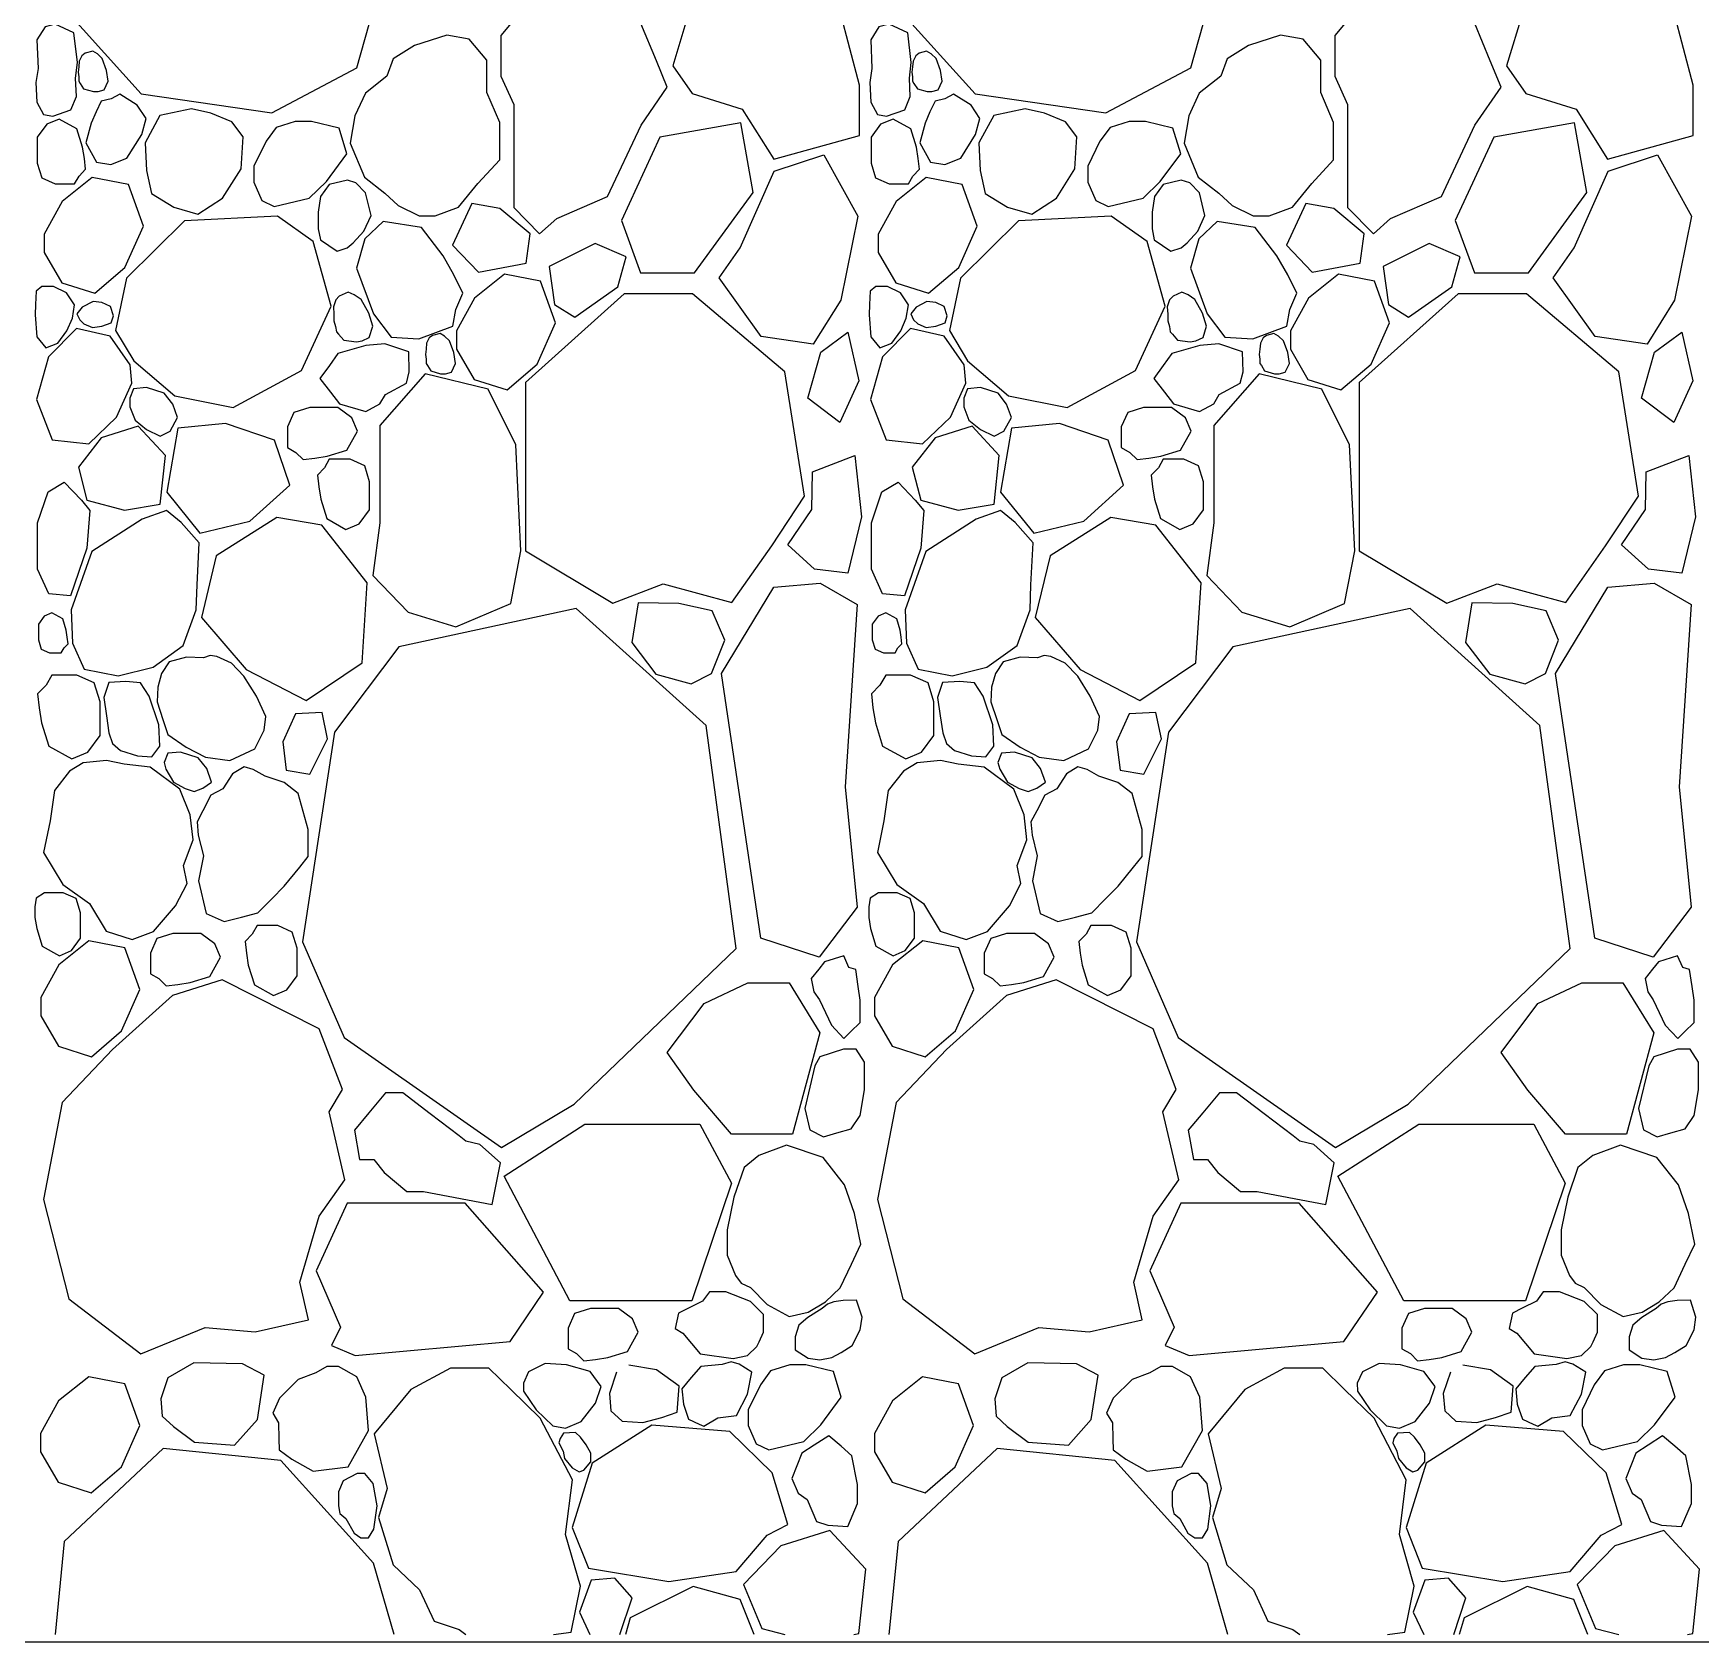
# Model space of a CAD drawing. Header units: millimetres. Extents: x 10227 to 13232, y 2 to 9351.
# Drawn here: x 11743.4 to 11919.8, y 2.4 to 172.6 of the extents above; entities that cross this region are included whole.
import ezdxf

# ---------------------------------------------------------------- set-up
doc = ezdxf.new("R2010")
doc.units = ezdxf.units.MM
doc.layers.add('A-FURN', color=9, linetype='Continuous')
doc.layers.add('RETINO', color=20, linetype='Continuous')

msp = doc.modelspace()

# ---------------------------------------------------------------- linework, layer by layer
at = {"layer": 'A-FURN', "ltscale": 0.1}
msp.add_line((11408.18, 2.43), (12008.18, 2.43), dxfattribs=at)
at = {"layer": 'RETINO'}
for points in [[(11779.4, 194.13), (11769.59, 205), (11757.14, 206.27), (11746.68, 196.43), (11744.78, 177.38), (11754.82, 166.25), (11768.64, 164.24), (11777.63, 168.98), (11782.09, 184.77), (11779.4, 194.13)], [(11867.62, 194.13), (11857.82, 205), (11845.37, 206.27), (11834.91, 196.43), (11833, 177.38), (11843.04, 166.25), (11856.87, 164.24), (11865.86, 168.98), (11870.32, 184.77), (11867.62, 194.13)], [(11798.79, 153.06), (11804.16, 155.38), (11807.7, 162.94), (11810.48, 166.95), (11809.33, 169.75), (11807.69, 173.7), (11803.62, 176.76), (11798.79, 177.92), (11795.93, 176.08), (11792.87, 172.4), (11792.87, 168.11), (11794.23, 165.12), (11794.23, 162.12), (11794.23, 157.15), (11794.23, 154.22), (11796.95, 151.43), (11798.79, 153.06)], [(11818.41, 164.63), (11821.75, 159.31), (11830.8, 161.83), (11830.8, 167.15), (11828.76, 174.93), (11823.52, 178), (11817.18, 178), (11812.76, 174.86), (11811.05, 169.2), (11813.1, 166.27), (11818.41, 164.63)], [(11887.01, 153.06), (11892.39, 155.38), (11895.92, 162.94), (11898.71, 166.95), (11897.55, 169.75), (11895.92, 173.7), (11891.84, 176.76), (11887.01, 177.92), (11884.16, 176.08), (11881.1, 172.4), (11881.1, 168.11), (11882.46, 165.12), (11882.46, 162.12), (11882.46, 157.15), (11882.46, 154.22), (11885.18, 151.43), (11887.01, 153.06)], [(11906.63, 164.63), (11909.97, 159.31), (11919.03, 161.83), (11919.03, 167.15), (11916.99, 174.93), (11911.74, 178), (11905.41, 178), (11900.98, 174.86), (11899.28, 169.2), (11901.32, 166.27), (11906.63, 164.63)], [(11743.67, 167.43), (11743.79, 165.35), (11744.49, 164.05), (11745.45, 163.86), (11747.37, 164.56), (11747.96, 165.96), (11747.87, 167.89), (11748.06, 169.54), (11747.7, 172.7), (11745.72, 173.6), (11744.64, 173.32), (11743.78, 171.95), (11743.9, 168.91), (11743.67, 167.43)], [(11831.9, 167.43), (11832.02, 165.35), (11832.71, 164.05), (11833.68, 163.86), (11835.6, 164.56), (11836.19, 165.96), (11836.1, 167.89), (11836.28, 169.54), (11835.92, 172.7), (11833.94, 173.6), (11832.87, 173.32), (11832.01, 171.95), (11832.12, 168.91), (11831.9, 167.43)], [(11778.43, 157.41), (11780.6, 155.71), (11782.01, 154.42), (11784.23, 153.33), (11785.92, 153.33), (11788.38, 154.26), (11790.43, 156.75), (11792.76, 159.27), (11792.76, 163.22), (11791.4, 166.39), (11791.4, 169.82), (11789.53, 172.02), (11787.14, 172.45), (11783.74, 171.35), (11781.47, 169.96), (11780.82, 168.12), (11778.54, 166.32), (11777.43, 163.91), (11776.94, 161.01), (11778.43, 157.41)], [(11866.66, 157.41), (11868.83, 155.71), (11870.24, 154.42), (11872.46, 153.33), (11874.15, 153.33), (11876.61, 154.26), (11878.66, 156.75), (11880.98, 159.27), (11880.98, 163.22), (11879.62, 166.39), (11879.62, 169.82), (11877.76, 172.02), (11875.37, 172.45), (11871.97, 171.35), (11869.7, 169.96), (11869.05, 168.12), (11866.76, 166.32), (11865.66, 163.91), (11865.17, 161.01), (11866.66, 157.41)], [(11748.71, 166.77), (11749.76, 166.48), (11750.25, 166.48), (11750.89, 166.65), (11751.33, 167.57), (11751.16, 168.72), (11750.69, 169.97), (11750.18, 170.46), (11749.69, 170.74), (11748.89, 170.53), (11748.55, 170.26), (11748.27, 169.7), (11748.2, 169.08), (11748.13, 168.52), (11748.2, 168.03), (11748.2, 167.57), (11748.36, 167.34), (11748.71, 166.77)], [(11836.94, 166.77), (11837.98, 166.48), (11838.48, 166.48), (11839.12, 166.65), (11839.56, 167.57), (11839.39, 168.72), (11838.92, 169.97), (11838.4, 170.46), (11837.92, 170.74), (11837.12, 170.53), (11836.78, 170.26), (11836.5, 169.7), (11836.43, 169.08), (11836.36, 168.52), (11836.43, 168.03), (11836.43, 167.57), (11836.58, 167.34), (11836.94, 166.77)], [(11749.53, 163.13), (11748.96, 161.04), (11750.09, 159), (11751.6, 158.76), (11753.31, 159.43), (11754.88, 161.94), (11755.34, 163.64), (11754.39, 165.04), (11752.54, 166.21), (11751.63, 165.72), (11750.58, 165.46), (11750.04, 164.35), (11749.53, 163.13)], [(11837.76, 163.13), (11837.19, 161.04), (11838.32, 159), (11839.83, 158.76), (11841.53, 159.43), (11843.1, 161.94), (11843.56, 163.64), (11842.62, 165.04), (11840.76, 166.21), (11839.86, 165.72), (11838.81, 165.46), (11838.27, 164.35), (11837.76, 163.13)], [(11763.41, 155.2), (11765.38, 158.29), (11765.59, 161.69), (11764.39, 163.28), (11762.17, 164.18), (11760.13, 164.66), (11756.8, 163.96), (11755.22, 161.05), (11755.37, 158.14), (11755.89, 155.69), (11758.26, 154.23), (11760.82, 153.49), (11763.41, 155.2)], [(11851.64, 155.2), (11853.61, 158.29), (11853.82, 161.69), (11852.61, 163.28), (11850.4, 164.18), (11848.36, 164.66), (11845.02, 163.96), (11843.45, 161.05), (11843.59, 158.14), (11844.11, 155.69), (11846.49, 154.23), (11849.04, 153.49), (11851.64, 155.2)], [(11748.61, 160.6), (11748.02, 162.53), (11746.13, 163.57), (11744.83, 163.02), (11743.82, 161.64), (11743.82, 158.9), (11744.3, 157.34), (11745.73, 156.7), (11747.76, 156.7), (11748.24, 157.53), (11748.93, 158.25), (11748.81, 159.39), (11748.61, 160.6)], [(11768.9, 154.33), (11772.6, 155.21), (11774.41, 156.97), (11776.58, 159.89), (11775.75, 162.62), (11772.83, 163.32), (11771.12, 163.32), (11769.1, 162.67), (11768.03, 161.22), (11766.74, 158.57), (11766.74, 156.89), (11767.58, 154.96), (11768.9, 154.33)], [(11807.65, 147.28), (11813.37, 147.28), (11819.55, 155.81), (11818.25, 163.17), (11809.7, 161.66), (11805.62, 152.84)], [(11836.84, 160.6), (11836.25, 162.53), (11834.36, 163.57), (11833.05, 163.02), (11832.04, 161.64), (11832.04, 158.9), (11832.52, 157.34), (11833.95, 156.7), (11835.99, 156.7), (11836.46, 157.53), (11837.16, 158.25), (11837.03, 159.39), (11836.84, 160.6)], [(11857.13, 154.33), (11860.83, 155.21), (11862.63, 156.97), (11864.81, 159.89), (11863.98, 162.62), (11861.06, 163.32), (11859.35, 163.32), (11857.32, 162.67), (11856.25, 161.22), (11854.97, 158.57), (11854.97, 156.89), (11855.81, 154.96), (11857.13, 154.33)], [(11895.87, 147.28), (11901.59, 147.28), (11907.77, 155.81), (11906.47, 163.17), (11897.93, 161.66), (11893.85, 152.84)], [(11820.41, 140.57), (11815.98, 146.75), (11818.2, 149.93), (11821.8, 158.05), (11827.03, 159.79), (11830.64, 153.29), (11828.83, 144.39)], [(11908.64, 140.57), (11904.2, 146.75), (11906.42, 149.93), (11910.03, 158.05), (11915.26, 159.79), (11918.86, 153.29), (11917.06, 144.39)], [(11746.42, 146.23), (11749.91, 145.13), (11753.1, 147.87), (11755.05, 152.23), (11753.46, 156.64), (11749.64, 157.38), (11746.47, 154.83), (11744.56, 151.39), (11744.56, 149.44), (11746.42, 146.23)], [(11779.13, 153.38), (11778.55, 155.76), (11777.53, 156.82), (11776.63, 157.1), (11774.72, 156.64), (11773.79, 155.39), (11773.55, 153.7), (11773.55, 151.96), (11773.77, 150.8), (11775.54, 149.58), (11776.62, 149.95), (11777.25, 150.48), (11778.37, 151.71), (11779.13, 153.38)], [(11834.65, 146.23), (11838.13, 145.13), (11841.33, 147.87), (11843.27, 152.23), (11841.68, 156.64), (11837.87, 157.38), (11834.69, 154.83), (11832.78, 151.39), (11832.78, 149.44), (11834.65, 146.23)], [(11867.36, 153.38), (11866.77, 155.76), (11865.76, 156.82), (11864.86, 157.1), (11862.95, 156.64), (11862.01, 155.39), (11861.78, 153.7), (11861.77, 151.96), (11861.99, 150.8), (11863.77, 149.58), (11864.84, 149.95), (11865.48, 150.48), (11866.6, 151.71), (11867.36, 153.38)], [(11789.8, 154.63), (11787.77, 150.23), (11790.5, 147.38), (11795.55, 148.33), (11795.97, 151.42), (11792.77, 154.1), (11789.8, 154.63)], [(11878.03, 154.63), (11876, 150.23), (11878.72, 147.38), (11883.78, 148.33), (11884.2, 151.42), (11881, 154.1), (11878.03, 154.63)], [(11773.01, 150.62), (11769.22, 153.31), (11759.41, 152.81), (11753.27, 146.74), (11752.09, 141.2), (11754.02, 137.97), (11758.36, 134.27), (11764.54, 133.03), (11771.79, 136.95), (11774.93, 143.76), (11773.01, 150.62)], [(11786.76, 149.09), (11784.46, 152.11), (11780.43, 152.73), (11778.48, 150.89), (11777.59, 147.8), (11779.38, 142.95), (11781.26, 140.5), (11784.2, 140.31), (11787.8, 141.64), (11788.1, 143.41), (11788.86, 145.14), (11787.89, 147.08), (11786.76, 149.09)], [(11805.62, 152.84), (11807.65, 147.28)], [(11861.24, 150.62), (11857.45, 153.31), (11847.64, 152.81), (11841.5, 146.74), (11840.32, 141.2), (11842.25, 137.97), (11846.59, 134.27), (11852.77, 133.03), (11860.02, 136.95), (11863.15, 143.76), (11861.24, 150.62)], [(11874.98, 149.09), (11872.69, 152.11), (11868.66, 152.73), (11866.71, 150.89), (11865.82, 147.8), (11867.61, 142.95), (11869.48, 140.5), (11872.43, 140.31), (11876.03, 141.64), (11876.33, 143.41), (11877.09, 145.14), (11876.12, 147.08), (11874.98, 149.09)], [(11893.85, 152.84), (11895.87, 147.28)], [(11798.54, 143.93), (11800.69, 142.61), (11805.26, 145.83), (11806.14, 148.99), (11802.85, 150.41), (11797.99, 147.96), (11798.54, 143.93)], [(11886.77, 143.93), (11888.91, 142.61), (11893.48, 145.83), (11894.37, 148.99), (11891.08, 150.41), (11886.21, 147.96), (11886.77, 143.93)], [(11790.04, 136), (11793.52, 134.9), (11796.72, 137.64), (11798.66, 142), (11797.07, 146.41), (11793.26, 147.15), (11790.08, 144.6), (11788.17, 141.16), (11788.17, 139.21), (11790.04, 136)], [(11878.26, 136), (11881.75, 134.9), (11884.94, 137.64), (11886.89, 142), (11885.3, 146.41), (11881.48, 147.15), (11878.31, 144.6), (11876.4, 141.16), (11876.4, 139.21), (11878.26, 136)], [(11743.79, 140.51), (11744.72, 139.36), (11746, 139.86), (11746.95, 141.16), (11747.54, 142.5), (11747.77, 143.9), (11746.91, 145.17), (11745.55, 145.84), (11744.3, 145.84), (11743.72, 145.35), (11743.63, 143.96), (11743.59, 142.85), (11743.79, 140.51)], [(11776.24, 140.18), (11777.58, 140.01), (11778.19, 140.1), (11778.94, 140.44), (11779.31, 141.65), (11778.89, 143.02), (11778.08, 144.48), (11777.36, 144.98), (11776.71, 145.24), (11775.77, 144.82), (11775.4, 144.43), (11775.16, 143.69), (11775.19, 142.92), (11775.21, 142.22), (11775.38, 141.63), (11775.47, 141.06), (11775.7, 140.82), (11776.24, 140.18)], [(11817.31, 112.39), (11821.54, 118.42), (11825.01, 123.65), (11822.91, 136.82), (11813.16, 145.06), (11805.92, 145.06), (11795.46, 135.69), (11795.46, 117.86), (11804.71, 112.32), (11810.04, 114.39), (11817.31, 112.39)], [(11832.01, 140.51), (11832.95, 139.36), (11834.23, 139.86), (11835.18, 141.16), (11835.76, 142.5), (11836, 143.9), (11835.14, 145.17), (11833.78, 145.84), (11832.53, 145.84), (11831.94, 145.35), (11831.86, 143.96), (11831.82, 142.85), (11832.01, 140.51)], [(11864.47, 140.18), (11865.8, 140.01), (11866.41, 140.1), (11867.16, 140.44), (11867.54, 141.65), (11867.11, 143.02), (11866.31, 144.48), (11865.58, 144.98), (11864.93, 145.24), (11863.99, 144.82), (11863.63, 144.43), (11863.38, 143.69), (11863.42, 142.92), (11863.43, 142.22), (11863.61, 141.63), (11863.7, 141.06), (11863.93, 140.82), (11864.47, 140.18)], [(11905.53, 112.39), (11909.76, 118.42), (11913.24, 123.65), (11911.14, 136.82), (11901.39, 145.06), (11894.15, 145.06), (11883.68, 135.69), (11883.68, 117.86), (11892.94, 112.32), (11898.27, 114.39), (11905.53, 112.39)], [(11749.65, 141.52), (11750.66, 141.65), (11751.64, 142), (11751.87, 142.73), (11751.56, 143.75), (11750.66, 144.16), (11749.72, 144.27), (11748.58, 143.67), (11748.02, 142.97), (11748.31, 142.33), (11748.75, 141.91), (11749.65, 141.52)], [(11828.83, 144.39), (11825.92, 139.75)], [(11837.87, 141.52), (11838.89, 141.65), (11839.87, 142), (11840.1, 142.73), (11839.78, 143.75), (11838.89, 144.16), (11837.94, 144.27), (11836.81, 143.67), (11836.24, 142.97), (11836.54, 142.33), (11836.97, 141.91), (11837.87, 141.52)], [(11917.06, 144.39), (11914.14, 139.75)], [(11751.54, 140.59), (11747.97, 141.4), (11745.02, 138.4), (11743.75, 133.89), (11745.4, 129.63), (11749.26, 129.21), (11752.21, 132.01), (11753.83, 135.61), (11753.66, 137.55), (11751.54, 140.59)], [(11839.76, 140.59), (11836.2, 141.4), (11833.24, 138.4), (11831.97, 133.89), (11833.62, 129.63), (11837.48, 129.21), (11840.44, 132.01), (11842.05, 135.61), (11841.89, 137.55), (11839.76, 140.59)], [(11783.12, 138.95), (11780.59, 139.78), (11778.6, 139.61), (11775.62, 138.75), (11774.73, 137.5), (11773.73, 136.12), (11774.86, 134.67), (11775.81, 133.45), (11778.57, 132.63), (11780.06, 133.44), (11780.66, 134.42), (11782.87, 135.61), (11783.17, 136.83), (11783.12, 138.95)], [(11785.46, 136.91), (11786.5, 136.61), (11787, 136.61), (11787.63, 136.79), (11788.07, 137.71), (11787.9, 138.86), (11787.44, 140.11), (11786.92, 140.59), (11786.43, 140.88), (11785.63, 140.66), (11785.3, 140.4), (11785.01, 139.84), (11784.95, 139.22), (11784.88, 138.66), (11784.95, 138.16), (11784.95, 137.71), (11785.1, 137.48), (11785.46, 136.91)], [(11825.92, 139.75), (11820.41, 140.57)], [(11828.73, 131.44), (11825.34, 134.03), (11826.71, 138.9), (11829.59, 141.03), (11830.75, 135.85), (11828.73, 131.44)], [(11871.34, 138.95), (11868.82, 139.78), (11866.83, 139.61), (11863.85, 138.75), (11862.96, 137.5), (11861.96, 136.12), (11863.08, 134.67), (11864.03, 133.45), (11866.8, 132.63), (11868.29, 133.44), (11868.88, 134.42), (11871.09, 135.61), (11871.4, 136.83), (11871.34, 138.95)], [(11873.68, 136.91), (11874.72, 136.61), (11875.22, 136.61), (11875.86, 136.79), (11876.3, 137.71), (11876.13, 138.86), (11875.66, 140.11), (11875.15, 140.59), (11874.66, 140.88), (11873.86, 140.66), (11873.52, 140.4), (11873.24, 139.84), (11873.17, 139.22), (11873.1, 138.66), (11873.17, 138.16), (11873.17, 137.71), (11873.33, 137.48), (11873.68, 136.91)], [(11914.14, 139.75), (11908.64, 140.57)], [(11916.96, 131.44), (11913.57, 134.03), (11914.94, 138.9), (11917.82, 141.03), (11918.98, 135.85), (11916.96, 131.44)], [(11788.12, 109.84), (11793.91, 112.31), (11794.99, 117.87), (11794.45, 129.1), (11791.52, 134.97), (11784.87, 136.6), (11780.06, 131.13), (11780.06, 120.85), (11779.34, 115.27), (11783.06, 111.39), (11788.12, 109.84)], [(11876.34, 109.84), (11882.14, 112.31), (11883.21, 117.87), (11882.67, 129.1), (11879.74, 134.97), (11873.1, 136.6), (11868.29, 131.13), (11868.29, 120.85), (11867.56, 115.27), (11871.28, 111.39), (11876.34, 109.84)], [(11754.16, 131.69), (11755.39, 130.71), (11756.83, 130.02), (11757.87, 130.53), (11758.66, 131.97), (11758.15, 133.4), (11757.26, 134.55), (11755.38, 135.15), (11754.01, 135.03), (11753.63, 134.03), (11753.63, 133.1), (11754.16, 131.69)], [(11842.38, 131.69), (11843.61, 130.71), (11845.05, 130.02), (11846.1, 130.53), (11846.88, 131.97), (11846.38, 133.4), (11845.48, 134.55), (11843.61, 135.15), (11842.24, 135.03), (11841.86, 134.03), (11841.86, 133.1), (11842.38, 131.69)], [(11774.48, 127.88), (11776.56, 128.52), (11777.69, 130.55), (11777.09, 131.96), (11775.61, 133.05), (11772.65, 133.05), (11770.97, 132.53), (11770.28, 130.99), (11770.28, 128.8), (11771.17, 128.29), (11771.95, 127.54), (11773.18, 127.67), (11774.48, 127.88)], [(11862.71, 127.88), (11864.79, 128.52), (11865.91, 130.55), (11865.31, 131.96), (11863.84, 133.05), (11860.88, 133.05), (11859.19, 132.53), (11858.51, 130.99), (11858.51, 128.8), (11859.4, 128.29), (11860.18, 127.54), (11861.41, 127.67), (11862.71, 127.88)], [(11753.04, 122.17), (11756.83, 122.81), (11757.37, 127.96), (11754.51, 131.06), (11750.59, 129.84), (11748.17, 126.74), (11749.06, 123.23), (11753.04, 122.17)], [(11763.75, 131.35), (11758.68, 130.84), (11757.52, 124.09), (11761.02, 119.73), (11766.32, 121.01), (11770.53, 124.84), (11768.92, 129.6), (11763.75, 131.35)], [(11841.27, 122.17), (11845.06, 122.81), (11845.6, 127.96), (11842.74, 131.06), (11838.81, 129.84), (11836.39, 126.74), (11837.29, 123.23), (11841.27, 122.17)], [(11851.98, 131.35), (11846.91, 130.84), (11845.75, 124.09), (11849.25, 119.73), (11854.54, 121.01), (11858.76, 124.84), (11857.14, 129.6), (11851.98, 131.35)], [(11773.81, 123.35), (11774.44, 121.28), (11776.48, 120.15), (11777.88, 120.75), (11778.97, 122.23), (11778.97, 125.18), (11778.46, 126.87), (11776.91, 127.56), (11774.72, 127.56), (11774.21, 126.66), (11773.46, 125.89), (11773.6, 124.66), (11773.81, 123.35)], [(11825.76, 122.24), (11825.83, 126.25), (11830.33, 127.98), (11831.02, 121.48), (11829.59, 115.51)], [(11862.03, 123.35), (11862.67, 121.28), (11864.7, 120.15), (11866.11, 120.75), (11867.2, 122.23), (11867.2, 125.18), (11866.68, 126.87), (11865.14, 127.56), (11862.95, 127.56), (11862.44, 126.66), (11861.69, 125.89), (11861.82, 124.66), (11862.03, 123.35)], [(11913.99, 122.24), (11914.06, 126.25), (11918.56, 127.98), (11919.25, 121.48), (11917.81, 115.51)], [(11749.07, 118.16), (11747.35, 113.11), (11745.03, 113.32), (11743.86, 115.94), (11743.85, 120.83), (11744.96, 124.13), (11746.68, 125.15), (11748.49, 123.22), (11749.39, 122.13), (11749.07, 118.16)], [(11837.3, 118.16), (11835.57, 113.11), (11833.25, 113.32), (11832.09, 115.94), (11832.08, 120.83), (11833.19, 124.13), (11834.91, 125.15), (11836.71, 123.22), (11837.61, 122.13), (11837.3, 118.16)], [(11760.72, 114.29), (11760.95, 118.73), (11759.06, 120.87), (11757.49, 122.13), (11754.92, 121.23), (11749.59, 117.82), (11747.42, 111.62), (11747.55, 108.1), (11748.79, 105.35), (11752.38, 104.64), (11756.07, 105.57), (11759.27, 107.87), (11760.64, 111.63), (11760.72, 114.29)], [(11826.07, 115.93), (11823.23, 118.51), (11825.76, 122.24)], [(11848.94, 114.29), (11849.18, 118.73), (11847.29, 120.87), (11845.72, 122.13), (11843.15, 121.23), (11837.82, 117.82), (11835.65, 111.62), (11835.78, 108.1), (11837.02, 105.35), (11840.61, 104.64), (11844.3, 105.57), (11847.5, 107.87), (11848.86, 111.63), (11848.94, 114.29)], [(11914.3, 115.93), (11911.45, 118.51), (11913.99, 122.24)], [(11769.17, 121.39), (11762.76, 117.36), (11761.18, 110.81)], [(11778.73, 114.49), (11773.92, 120.59), (11769.17, 121.39)], [(11857.4, 121.39), (11850.99, 117.36), (11849.41, 110.81)], [(11866.95, 114.49), (11862.15, 120.59), (11857.4, 121.39)], [(11829.59, 115.51), (11826.07, 115.93)], [(11917.81, 115.51), (11914.3, 115.93)], [(11761.18, 110.81), (11765.93, 105.32), (11772.26, 102.02), (11778.18, 106.02), (11778.73, 114.49)], [(11826.55, 74.86), (11820.39, 76.89), (11816.23, 104.91), (11821.75, 114.02), (11826.65, 114.46), (11830.58, 112.18), (11829.3, 92.91)], [(11849.41, 110.81), (11854.16, 105.32), (11860.49, 102.02), (11866.41, 106.02), (11866.95, 114.49)], [(11914.78, 74.86), (11908.62, 76.89), (11904.46, 104.91), (11909.98, 114.02), (11914.88, 114.46), (11918.81, 112.18), (11917.53, 92.91)], [(11746.88, 109.49), (11746.52, 110.67), (11745.36, 111.31), (11744.56, 110.97), (11743.94, 110.13), (11743.94, 108.44), (11744.24, 107.48), (11745.11, 107.09), (11746.36, 107.09), (11746.65, 107.6), (11747.08, 108.04), (11747, 108.74), (11746.88, 109.49)], [(11776.29, 66.37), (11792.95, 54.72), (11800.62, 59.3), (11817.78, 75.79), (11814.58, 99.39), (11800.85, 111.76), (11782.07, 107.73), (11775.28, 98.68), (11771.88, 76.48), (11776.29, 66.37)], [(11815.24, 111.51), (11811.7, 112.31), (11807.38, 112.37), (11806.71, 108.19), (11809.28, 104.82)], [(11815.17, 104.88), (11816.55, 108.41), (11815.24, 111.51)], [(11835.11, 109.49), (11834.75, 110.67), (11833.59, 111.31), (11832.79, 110.97), (11832.17, 110.13), (11832.17, 108.44), (11832.46, 107.48), (11833.34, 107.09), (11834.59, 107.09), (11834.88, 107.6), (11835.31, 108.04), (11835.23, 108.74), (11835.11, 109.49)], [(11864.52, 66.37), (11881.18, 54.72), (11888.85, 59.3), (11906.01, 75.79), (11902.81, 99.39), (11889.07, 111.76), (11870.3, 107.73), (11863.51, 98.68), (11860.11, 76.48), (11864.52, 66.37)], [(11903.47, 111.51), (11899.93, 112.31), (11895.61, 112.37), (11894.94, 108.19), (11897.51, 104.82)], [(11903.4, 104.88), (11904.78, 108.41), (11903.47, 111.51)], [(11761.41, 106.55), (11759.6, 106.62), (11757.78, 106.12), (11756.97, 104.9), (11756.56, 103.45), (11756.49, 101.9), (11757.11, 100.03), (11757.63, 98.45), (11759.58, 97.11), (11761.61, 96.05), (11764.21, 95.68), (11766.83, 96.92), (11767.81, 98.91), (11767.99, 100.35), (11767, 102.5), (11765.68, 104.62), (11764.36, 106), (11762.83, 106.68), (11762.12, 106.81), (11761.41, 106.55)], [(11849.63, 106.55), (11847.82, 106.62), (11846, 106.12), (11845.2, 104.9), (11844.78, 103.45), (11844.71, 101.9), (11845.34, 100.03), (11845.86, 98.45), (11847.81, 97.11), (11849.84, 96.05), (11852.44, 95.68), (11855.06, 96.92), (11856.04, 98.91), (11856.22, 100.35), (11855.22, 102.5), (11853.9, 104.62), (11852.58, 106), (11851.05, 106.68), (11850.35, 106.81), (11849.63, 106.55)], [(11744.27, 99.69), (11745.03, 97.2), (11747.47, 95.85), (11749.16, 96.57), (11750.47, 98.34), (11750.47, 101.89), (11749.85, 103.91), (11748, 104.73), (11745.36, 104.73), (11744.75, 103.66), (11743.85, 102.73), (11744.01, 101.25), (11744.27, 99.69)], [(11809.28, 104.82), (11813.02, 103.8), (11815.17, 104.88)], [(11832.49, 99.69), (11833.25, 97.2), (11835.7, 95.85), (11837.39, 96.57), (11838.69, 98.34), (11838.69, 101.89), (11838.07, 103.91), (11836.22, 104.73), (11833.59, 104.73), (11832.98, 103.66), (11832.08, 102.73), (11832.24, 101.25), (11832.49, 99.69)], [(11897.51, 104.82), (11901.25, 103.8), (11903.4, 104.88)], [(11752.63, 96.74), (11754.44, 96.19), (11755.95, 96.08), (11756.79, 97.19), (11756.69, 99.45), (11755.66, 102.49), (11754.75, 103.91), (11753.19, 104.04), (11751.38, 103.95), (11750.85, 102.37), (11751.13, 100.43), (11751.4, 98.63), (11751.79, 97.49), (11752.63, 96.74)], [(11840.86, 96.74), (11842.66, 96.19), (11844.17, 96.08), (11845.02, 97.19), (11844.91, 99.45), (11843.89, 102.49), (11842.98, 103.91), (11841.42, 104.04), (11839.61, 103.95), (11839.07, 102.37), (11839.36, 100.43), (11839.62, 98.63), (11840.02, 97.49), (11840.86, 96.74)], [(11770.17, 94.65), (11772.67, 94.25), (11774.52, 97.97), (11773.95, 100.78), (11771.13, 100.63), (11769.8, 97.65), (11770.17, 94.65)], [(11858.4, 94.65), (11860.89, 94.25), (11862.75, 97.97), (11862.17, 100.78), (11859.36, 100.63), (11858.02, 97.65), (11858.4, 94.65)], [(11755.76, 94.97), (11753.03, 95.3), (11751.15, 95.67), (11748.69, 95.45), (11747.24, 94.57), (11745.63, 92.51), (11745.17, 89.31), (11744.49, 85.95), (11746.54, 82.57), (11749.34, 80.57), (11751.12, 77.63), (11753.86, 76.73), (11756.12, 77.6), (11758.46, 80.3), (11759.68, 82.67), (11759.28, 84.58), (11760.3, 87.3), (11759.99, 89.94), (11758.9, 92.67), (11755.76, 94.97)], [(11758.24, 93.4), (11759.47, 92.72), (11760.43, 92.42), (11761.34, 92.75), (11762.26, 93.4), (11761.76, 94.83), (11760.86, 95.98), (11758.99, 96.58), (11757.62, 96.46), (11757.24, 95.46), (11757.43, 94.77), (11758.24, 93.4)], [(11843.99, 94.97), (11841.25, 95.3), (11839.38, 95.67), (11836.92, 95.45), (11835.47, 94.57), (11833.85, 92.51), (11833.39, 89.31), (11832.71, 85.95), (11834.76, 82.57), (11837.57, 80.57), (11839.35, 77.63), (11842.09, 76.73), (11844.35, 77.6), (11846.69, 80.3), (11847.9, 82.67), (11847.51, 84.58), (11848.53, 87.3), (11848.22, 89.94), (11847.13, 92.67), (11843.99, 94.97)], [(11846.47, 93.4), (11847.7, 92.72), (11848.66, 92.42), (11849.56, 92.75), (11850.49, 93.4), (11849.98, 94.83), (11849.09, 95.98), (11847.21, 96.58), (11845.84, 96.46), (11845.46, 95.46), (11845.66, 94.77), (11846.47, 93.4)], [(11760.89, 82.95), (11761.69, 79.49), (11763.59, 78.63), (11765.43, 79.11), (11767.17, 79.57), (11768.62, 81.05), (11769.95, 82.4), (11771.59, 84.41), (11772.48, 85.51), (11772.48, 88.38), (11771.42, 92.2), (11769.93, 93.35), (11767.92, 94.04), (11766.67, 94.73), (11765.7, 95.03), (11764.48, 94.27), (11763.45, 92.69), (11762.2, 92.01), (11761.34, 90.37), (11760.73, 89.2), (11760.85, 87.79), (11761.39, 85.6), (11760.89, 82.95)], [(11849.12, 82.95), (11849.92, 79.49), (11851.81, 78.63), (11853.66, 79.11), (11855.39, 79.57), (11856.84, 81.05), (11858.17, 82.4), (11859.81, 84.41), (11860.71, 85.51), (11860.71, 88.38), (11859.65, 92.2), (11858.15, 93.35), (11856.15, 94.04), (11854.89, 94.73), (11853.92, 95.03), (11852.7, 94.27), (11851.68, 92.69), (11850.43, 92.01), (11849.56, 90.37), (11848.95, 89.2), (11849.07, 87.79), (11849.62, 85.6), (11849.12, 82.95)], [(11829.3, 92.91), (11830.58, 80.15)], [(11917.53, 92.91), (11918.81, 80.15)], [(11743.76, 77.91), (11744.33, 76.04), (11746.17, 75.03), (11747.43, 75.57), (11748.41, 76.9), (11748.41, 79.56), (11747.95, 81.07), (11746.56, 81.69), (11744.59, 81.69), (11743.71, 81.13), (11743.56, 80.19), (11743.57, 79.08), (11743.76, 77.91)], [(11831.99, 77.91), (11832.56, 76.04), (11834.39, 75.03), (11835.66, 75.57), (11836.64, 76.9), (11836.64, 79.56), (11836.17, 81.07), (11834.79, 81.69), (11832.81, 81.69), (11831.94, 81.13), (11831.79, 80.19), (11831.8, 79.08), (11831.99, 77.91)], [(11830.58, 80.15), (11826.55, 74.86)], [(11918.81, 80.15), (11914.78, 74.86)], [(11766.15, 74.01), (11766.79, 71.93), (11768.82, 70.8), (11770.23, 71.4), (11771.32, 72.88), (11771.32, 75.84), (11770.8, 77.52), (11769.26, 78.21), (11767.07, 78.21), (11766.56, 77.32), (11765.81, 76.54), (11765.94, 75.31), (11766.15, 74.01)], [(11854.38, 74.01), (11855.01, 71.93), (11857.05, 70.8), (11858.46, 71.4), (11859.55, 72.88), (11859.55, 75.84), (11859.03, 77.52), (11857.49, 78.21), (11855.29, 78.21), (11854.78, 77.32), (11854.03, 76.54), (11854.17, 75.31), (11854.38, 74.01)], [(11746.05, 65.45), (11749.54, 64.34), (11752.73, 67.08), (11754.67, 71.45), (11753.08, 75.85), (11749.27, 76.59), (11746.09, 74.05), (11744.19, 70.6), (11744.19, 68.65), (11746.05, 65.45)], [(11759.99, 72.19), (11762.06, 72.83), (11763.19, 74.86), (11762.59, 76.27), (11761.11, 77.36), (11758.16, 77.36), (11756.47, 76.84), (11755.79, 75.3), (11755.79, 73.11), (11756.68, 72.6), (11757.45, 71.85), (11758.68, 71.98), (11759.99, 72.19)], [(11834.28, 65.45), (11837.76, 64.34), (11840.96, 67.08), (11842.9, 71.45), (11841.31, 75.85), (11837.5, 76.59), (11834.32, 74.05), (11832.41, 70.6), (11832.41, 68.65), (11834.28, 65.45)], [(11848.21, 72.19), (11850.29, 72.83), (11851.42, 74.86), (11850.82, 76.27), (11849.34, 77.36), (11846.38, 77.36), (11844.7, 76.84), (11844.01, 75.3), (11844.01, 73.11), (11844.9, 72.6), (11845.68, 71.85), (11846.91, 71.98), (11848.21, 72.19)], [(11826.58, 70.35), (11827.84, 67.68), (11829.15, 66.28), (11829.86, 66.97), (11830.9, 67.96), (11830.9, 70.33), (11830.69, 71.77), (11830.42, 73.57), (11829.7, 73.78), (11829.15, 75.02), (11827.11, 74.37), (11826.5, 73.61), (11825.71, 72.63), (11826, 71.19), (11826.58, 70.35)], [(11914.8, 70.35), (11916.07, 67.68), (11917.38, 66.28), (11918.09, 66.97), (11919.13, 67.96), (11919.13, 70.33), (11918.91, 71.77), (11918.64, 73.57), (11917.92, 73.78), (11917.37, 75.02), (11915.34, 74.37), (11914.73, 73.61), (11913.94, 72.63), (11914.23, 71.19), (11914.8, 70.35)], [(11766.89, 35.23), (11772.51, 36.48), (11771.61, 40.48), (11773.65, 47.45), (11776.36, 51.32), (11774.7, 58.51), (11776.1, 60.88), (11773.65, 67.29), (11763.39, 72.47), (11758.13, 70.8), (11751.79, 65.11), (11746.46, 59.49), (11744.49, 49.24), (11747.16, 38.71), (11754.78, 32.89), (11761.57, 35.67), (11766.89, 35.23)], [(11855.12, 35.23), (11860.73, 36.48), (11859.84, 40.48), (11861.87, 47.45), (11864.59, 51.32), (11862.92, 58.51), (11864.33, 60.88), (11861.87, 67.29), (11851.61, 72.47), (11846.35, 70.8), (11840.01, 65.11), (11834.68, 59.49), (11832.72, 49.24), (11835.39, 38.71), (11843.01, 32.89), (11849.8, 35.67), (11855.12, 35.23)], [(11813.28, 60.78), (11810.46, 64.78), (11814.37, 69.97), (11819, 72.15), (11823.36, 72.15), (11826.63, 66.87), (11823.72, 56.15), (11817.27, 56.15), (11813.28, 60.78)], [(11901.51, 60.78), (11898.69, 64.78), (11902.6, 69.97), (11907.23, 72.15), (11911.58, 72.15), (11914.85, 66.87), (11911.95, 56.15), (11905.5, 56.15), (11901.51, 60.78)], [(11825.55, 56.59), (11826.99, 55.87), (11828.43, 56.27), (11829.94, 56.69), (11830.9, 58.11), (11831.35, 60.82), (11831.35, 63.76), (11830.47, 65.13), (11829.13, 65.13), (11826.61, 64.31), (11826.09, 63.39), (11825.02, 58.85), (11825.55, 56.59)], [(11913.78, 56.59), (11915.22, 55.87), (11916.65, 56.27), (11918.17, 56.69), (11919.12, 58.11), (11919.57, 60.82), (11919.57, 63.76), (11918.7, 65.13), (11917.36, 65.13), (11914.84, 64.31), (11914.32, 63.39), (11913.24, 58.85), (11913.78, 56.59)], [(11780.52, 52.07), (11782.91, 50.09), (11784.67, 50.09), (11791.94, 48.69), (11792.82, 53.11), (11790.64, 55.03), (11789.16, 55.41), (11788.46, 55.97), (11785.4, 58.3), (11782.49, 60.53), (11780.67, 60.53), (11778.91, 58.41), (11777.38, 56.57), (11777.92, 53.47), (11779.43, 53.47), (11780.52, 52.07)], [(11868.74, 52.07), (11871.13, 50.09), (11872.9, 50.09), (11880.17, 48.69), (11881.05, 53.11), (11878.87, 55.03), (11877.39, 55.41), (11876.69, 55.97), (11873.62, 58.3), (11870.71, 60.53), (11868.9, 60.53), (11867.13, 58.41), (11865.6, 56.57), (11866.15, 53.47), (11867.65, 53.47), (11868.74, 52.07)], [(11793.21, 51.69), (11801.76, 57.2), (11813.93, 57.2), (11817.26, 50.97), (11813.06, 38.49), (11800.17, 38.49), (11793.21, 51.69)], [(11881.44, 51.69), (11889.99, 57.2), (11902.16, 57.2), (11905.49, 50.97), (11901.29, 38.49), (11888.39, 38.49), (11881.44, 51.69)], [(11819.27, 39.93), (11821.04, 38.1), (11823.37, 36.85), (11825.39, 37.31), (11827.21, 38.38), (11828.78, 39.88), (11829.96, 42.39), (11830.95, 44.5), (11830.28, 47.75), (11829.24, 50.79), (11826.96, 53.68), (11823.1, 54.97), (11820.17, 53.9), (11818.6, 52.61), (11817.53, 49.47), (11816.81, 46.03), (11816.81, 43.35), (11817.71, 41.17), (11818.3, 40.37), (11819.27, 39.93)], [(11907.5, 39.93), (11909.26, 38.1), (11911.6, 36.85), (11913.61, 37.31), (11915.43, 38.38), (11917, 39.88), (11918.19, 42.39), (11919.18, 44.5), (11918.51, 47.75), (11917.47, 50.79), (11915.19, 53.68), (11911.33, 54.97), (11908.4, 53.9), (11906.82, 52.61), (11905.75, 49.47), (11905.04, 46.03), (11905.04, 43.35), (11905.93, 41.17), (11906.53, 40.37), (11907.5, 39.93)], [(11775.89, 35.7), (11774.95, 33.76), (11777.47, 32.71), (11793.84, 34.19), (11797.38, 39.41), (11789.09, 48.83), (11776.61, 48.83), (11773.32, 41.68), (11775.89, 35.7)], [(11864.12, 35.7), (11863.17, 33.76), (11865.7, 32.71), (11882.07, 34.19), (11885.61, 39.41), (11877.32, 48.83), (11864.83, 48.83), (11861.55, 41.68), (11864.12, 35.7)], [(11812.14, 35.07), (11813.96, 32.91), (11817.44, 32.39), (11818.97, 32.72), (11819.96, 33.66), (11820.21, 34.17), (11820.67, 35.17), (11820.67, 37.04), (11819.27, 38.44), (11816.66, 39.44), (11814.93, 39.44), (11814.22, 38.45), (11812.71, 37.71), (11811.67, 37.21), (11811.32, 35.56), (11812.14, 35.07)], [(11900.36, 35.07), (11902.19, 32.91), (11905.67, 32.39), (11907.2, 32.72), (11908.19, 33.66), (11908.43, 34.17), (11908.9, 35.17), (11908.9, 37.04), (11907.49, 38.44), (11904.88, 39.44), (11903.16, 39.44), (11902.45, 38.45), (11900.93, 37.71), (11899.9, 37.21), (11899.55, 35.56), (11900.36, 35.07)], [(11804.18, 32.51), (11806.26, 33.15), (11807.38, 35.18), (11806.78, 36.59), (11805.31, 37.68), (11802.35, 37.68), (11800.66, 37.16), (11799.98, 35.62), (11799.98, 33.43), (11800.87, 32.92), (11801.65, 32.17), (11802.88, 32.3), (11804.18, 32.51)], [(11826.88, 37.68), (11825.36, 36.74), (11824.4, 35.94), (11824.01, 34.68), (11824.01, 33.33), (11825.38, 32.44), (11826.62, 32.27), (11827.88, 32.49), (11828.86, 33.02), (11830.04, 33.79), (11830.89, 35.45), (11831.08, 36.78), (11830.5, 38.57), (11829.09, 38.55), (11828.1, 38.39), (11827.42, 38.15), (11826.88, 37.68)], [(11892.41, 32.51), (11894.48, 33.15), (11895.61, 35.18), (11895.01, 36.59), (11893.53, 37.68), (11890.58, 37.68), (11888.89, 37.16), (11888.2, 35.62), (11888.2, 33.43), (11889.1, 32.92), (11889.87, 32.17), (11891.1, 32.3), (11892.41, 32.51)], [(11915.11, 37.68), (11913.58, 36.74), (11912.62, 35.94), (11912.23, 34.68), (11912.23, 33.33), (11913.6, 32.44), (11914.84, 32.27), (11916.1, 32.49), (11917.09, 33.02), (11918.27, 33.79), (11919.11, 35.45), (11919.3, 36.78), (11918.73, 38.57), (11917.31, 38.55), (11916.33, 38.39), (11915.64, 38.15), (11915.11, 37.68)], [(11760.39, 31.95), (11757.64, 30.37)], [(11767.11, 25.95), (11767.82, 30.65), (11765.55, 31.83), (11760.39, 31.95)], [(11796.6, 26.95), (11798.36, 25.27), (11799.71, 25.01), (11801.38, 25.72), (11802.88, 27.67), (11803.49, 29.44), (11802.31, 31.01), (11799.83, 31.74), (11797.56, 31.87), (11795.81, 31), (11795.25, 29.78), (11795.28, 28.93), (11796.6, 26.95)], [(11815.82, 26.11), (11817.79, 26.35), (11818.97, 28.61), (11819.44, 30.96), (11818.07, 31.8), (11817.23, 32.04), (11816.3, 31.77), (11814.03, 31.54), (11813.02, 30.4), (11812.03, 29.2), (11812.18, 27.56), (11812.73, 25.98), (11813.86, 25.45), (11814.36, 25.23), (11815.82, 26.11)], [(11848.62, 31.95), (11845.87, 30.37)], [(11855.34, 25.95), (11856.05, 30.65), (11853.78, 31.83), (11848.62, 31.95)], [(11884.83, 26.95), (11886.59, 25.27), (11887.94, 25.01), (11889.6, 25.72), (11891.11, 27.67), (11891.72, 29.44), (11890.53, 31.01), (11888.05, 31.74), (11885.79, 31.87), (11884.04, 31), (11883.48, 29.78), (11883.51, 28.93), (11884.83, 26.95)], [(11904.05, 26.11), (11906.02, 26.35), (11907.19, 28.61), (11907.67, 30.96), (11906.3, 31.8), (11905.46, 32.04), (11904.52, 31.77), (11902.26, 31.54), (11901.25, 30.4), (11900.26, 29.2), (11900.4, 27.56), (11900.96, 25.98), (11902.08, 25.45), (11902.59, 25.23), (11904.05, 26.11)], [(11746.03, 19.31), (11749.52, 18.2), (11752.72, 20.94), (11754.66, 25.31), (11753.07, 29.71), (11749.26, 30.45), (11746.08, 27.91), (11744.17, 24.46), (11744.17, 22.52), (11746.03, 19.31)], [(11757.64, 30.37), (11756.89, 28.13), (11757.04, 26.29)], [(11773.02, 20.46), (11776.7, 20.92), (11778.88, 24.79), (11778.6, 28.29), (11777.62, 30.47), (11775.7, 31.57), (11774.46, 31.55), (11773.29, 30.87), (11771.43, 30.17), (11769.44, 28.21), (11768.73, 26.63), (11769.34, 25.58), (11769.39, 23.89), (11769.41, 22.75), (11770.77, 21.74), (11773.02, 20.46)], [(11798.44, 3.18), (11800.3, 3.44), (11801.28, 8.32), (11799.71, 13.79), (11800.44, 19.57), (11797.04, 26.1), (11793.91, 29.12), (11791.6, 31.37), (11787.53, 31.37), (11783.36, 29.12), (11779.48, 24.41), (11780.85, 18.63), (11779.94, 15.59), (11781.46, 10.57), (11784.27, 7.91), (11785.8, 4.6), (11788.45, 3.72), (11789.17, 3.18)], [(11805.1, 30.94), (11804.35, 28.7), (11804.51, 26.85)], [(11811.54, 26.73), (11811.73, 29.48), (11809.33, 31.21), (11806.41, 31.69)], [(11821.21, 22.74), (11824.91, 23.62), (11826.71, 25.38), (11828.89, 28.3), (11828.05, 31.03), (11825.14, 31.73), (11823.43, 31.73), (11821.4, 31.08), (11820.33, 29.63), (11819.05, 26.98), (11819.05, 25.3), (11819.89, 23.37), (11821.21, 22.74)], [(11834.26, 19.31), (11837.75, 18.2), (11840.94, 20.94), (11842.88, 25.31), (11841.3, 29.71), (11837.48, 30.45), (11834.3, 27.91), (11832.4, 24.46), (11832.4, 22.52), (11834.26, 19.31)], [(11845.87, 30.37), (11845.12, 28.13), (11845.27, 26.29)], [(11861.25, 20.46), (11864.93, 20.92), (11867.1, 24.79), (11866.83, 28.29), (11865.85, 30.47), (11863.93, 31.57), (11862.69, 31.55), (11861.52, 30.87), (11859.66, 30.17), (11857.67, 28.21), (11856.96, 26.63), (11857.57, 25.58), (11857.61, 23.89), (11857.64, 22.75), (11859, 21.74), (11861.25, 20.46)], [(11886.67, 3.18), (11888.53, 3.44), (11889.5, 8.32), (11887.94, 13.79), (11888.66, 19.57), (11885.26, 26.1), (11882.14, 29.12), (11879.82, 31.37), (11875.76, 31.37), (11871.58, 29.12), (11867.71, 24.41), (11869.08, 18.63), (11868.16, 15.59), (11869.68, 10.57), (11872.49, 7.91), (11874.03, 4.6), (11876.67, 3.72), (11877.39, 3.18)], [(11893.33, 30.94), (11892.58, 28.7), (11892.73, 26.85)], [(11899.76, 26.73), (11899.96, 29.48), (11897.56, 31.21), (11894.64, 31.69)], [(11909.44, 22.74), (11913.14, 23.62), (11914.94, 25.38), (11917.11, 28.3), (11916.28, 31.03), (11913.37, 31.73), (11911.65, 31.73), (11909.63, 31.08), (11908.56, 29.63), (11907.27, 26.98), (11907.27, 25.3), (11908.12, 23.37), (11909.44, 22.74)], [(11804.51, 26.85), (11805.69, 25.78)], [(11805.69, 25.78), (11807.9, 25.62), (11809.89, 26.14), (11811.54, 26.73)], [(11892.73, 26.85), (11893.92, 25.78)], [(11893.92, 25.78), (11896.13, 25.62), (11898.12, 26.14), (11899.76, 26.73)], [(11757.04, 26.29), (11758.23, 25.21)], [(11758.23, 25.21), (11760.44, 23.55), (11764.7, 23.22), (11767.11, 25.95)], [(11800.41, 14.52), (11802.14, 10.21), (11810.64, 8.8), (11817.77, 9.86), (11821.05, 13.7), (11823.23, 14.82), (11821.59, 20.29), (11817.08, 24.69), (11808.86, 25.33), (11802.53, 21.32), (11800.41, 14.52)], [(11845.27, 26.29), (11846.45, 25.21)], [(11846.45, 25.21), (11848.67, 23.55), (11852.93, 23.22), (11855.34, 25.95)], [(11888.64, 14.52), (11890.36, 10.21), (11898.87, 8.8), (11905.99, 9.86), (11909.28, 13.7), (11911.46, 14.82), (11909.82, 20.29), (11905.31, 24.69), (11897.09, 25.33), (11890.76, 21.32), (11888.64, 14.52)], [(11799.61, 21.81), (11800.43, 20.82), (11801.14, 20.39), (11801.66, 20.57), (11802.4, 21.47), (11802.4, 22.39), (11801.91, 23.27), (11801.3, 24.09), (11800.78, 24.56), (11799.51, 24.51), (11799.13, 23.95), (11799.02, 23.48), (11799.45, 22.58), (11799.61, 21.81)], [(11829.57, 14.62), (11830.62, 17.07), (11830.62, 19.07), (11830.02, 22.11), (11828.86, 23.11), (11827.57, 24.22), (11826.03, 23.23), (11824.73, 22.39), (11823.67, 19.71), (11824.34, 18.15), (11825.27, 17.47), (11826.27, 15.16), (11827.45, 14.75), (11829.57, 14.62)], [(11887.83, 21.81), (11888.65, 20.82), (11889.36, 20.39), (11889.89, 20.57), (11890.62, 21.47), (11890.62, 22.39), (11890.13, 23.27), (11889.52, 24.09), (11889.01, 24.56), (11887.74, 24.51), (11887.36, 23.95), (11887.25, 23.48), (11887.68, 22.58), (11887.83, 21.81)], [(11917.8, 14.62), (11918.85, 17.07), (11918.85, 19.07), (11918.25, 22.11), (11917.09, 23.11), (11915.79, 24.22), (11914.25, 23.23), (11912.95, 22.39), (11911.89, 19.71), (11912.57, 18.15), (11913.5, 17.47), (11914.49, 15.16), (11915.68, 14.75), (11917.8, 14.62)], [(11779.4, 10.73), (11769.59, 21.6), (11757.14, 22.87), (11746.68, 13.03), (11745.7, 3.18)], [(11867.62, 10.73), (11857.82, 21.6), (11845.37, 22.87), (11834.91, 13.03), (11833.92, 3.18)], [(11776.46, 15.47), (11777.34, 13.93), (11778.06, 13.41), (11778.86, 13.41), (11779.43, 14.33), (11779.77, 16.79), (11779.37, 19.16), (11778.46, 20.22), (11777.66, 20.22), (11776.2, 19.45), (11775.69, 18.28), (11775.69, 16.82), (11775.83, 15.98), (11776.46, 15.47)], [(11864.69, 15.47), (11865.57, 13.93), (11866.29, 13.41), (11867.09, 13.41), (11867.66, 14.33), (11868, 16.79), (11867.6, 19.16), (11866.69, 20.22), (11865.89, 20.22), (11864.43, 19.45), (11863.91, 18.28), (11863.91, 16.82), (11864.06, 15.98), (11864.69, 15.47)], [(11830.2, 3.18), (11830.76, 3.28), (11831.47, 10.09), (11827.69, 14.21), (11822.49, 12.59), (11818.54, 8.48), (11820.47, 3.83), (11822.92, 3.18)], [(11918.42, 3.18), (11918.99, 3.28), (11919.7, 10.09), (11915.91, 14.21), (11910.72, 12.59), (11906.76, 8.48), (11908.7, 3.83), (11911.14, 3.18)], [(11781.57, 3.18), (11779.4, 10.73)], [(11869.79, 3.18), (11867.62, 10.73)], [(11804.93, 9.14), (11802.41, 8.93), (11801.18, 5.56), (11802.3, 3.18)], [(11805.45, 3.18), (11806.75, 7.06), (11804.93, 9.14)], [(11893.15, 9.14), (11890.64, 8.93), (11889.41, 5.56), (11890.53, 3.18)], [(11893.68, 3.18), (11894.97, 7.06), (11893.15, 9.14)], [(11819.66, 3.18), (11818.18, 6.89), (11813.23, 8.28), (11806.56, 4.94), (11806.04, 3.18)], [(11907.89, 3.18), (11906.4, 6.89), (11901.46, 8.28), (11894.79, 4.94), (11894.26, 3.18)]]:
    msp.add_lwpolyline(points, dxfattribs=at)

doc.saveas('drawing.dxf')
